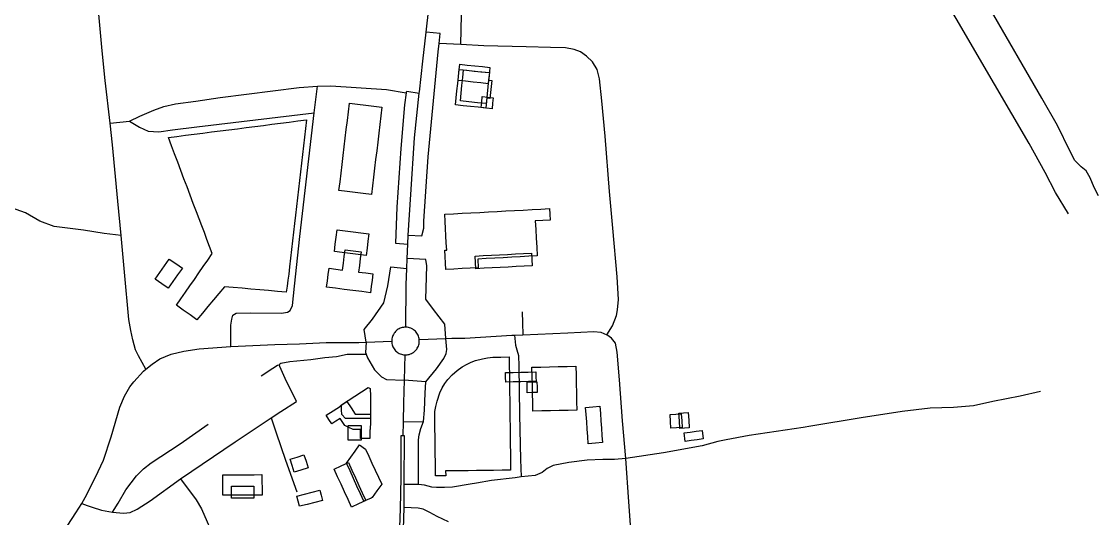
# Model space of a CAD drawing. Header units: metres. Extents: x 2558945 to 2560556, y 1136865 to 1138270.
# Drawn here: x 2559950 to 2560556, y 1137337 to 1137617 of the extents above; entities that cross this region are included whole.
import ezdxf

# ---------------------------------------------------------------- set-up
doc = ezdxf.new("R2010")
doc.units = ezdxf.units.M
doc.layers.add('Buildings', color=7, linetype='Continuous')
doc.layers.add('Roads', color=7, linetype='Continuous')

msp = doc.modelspace()

# ---------------------------------------------------------------- linework, layer by layer
at = {"layer": 'Buildings'}
for points in [[(2560213.26, 1137588.088), (2560212.846, 1137584.09), (2560212.432, 1137580.092), (2560212.018, 1137576.095), (2560211.604, 1137572.097), (2560211.19, 1137568.099), (2560206.939, 1137568.54), (2560202.688, 1137568.98), (2560198.437, 1137569.421), (2560194.186, 1137569.861), (2560194.6, 1137573.859), (2560195.014, 1137577.857), (2560195.429, 1137581.854), (2560195.843, 1137585.852), (2560196.257, 1137589.85), (2560200.508, 1137589.41), (2560204.759, 1137588.969), (2560209.009, 1137588.529), (2560213.26, 1137588.088)], [(2560213.563, 1137591.01), (2560213.089, 1137586.428), (2560212.614, 1137581.846), (2560208.363, 1137582.286), (2560204.112, 1137582.727), (2560199.861, 1137583.167), (2560195.61, 1137583.607), (2560196.085, 1137588.189), (2560196.56, 1137592.771), (2560200.811, 1137592.331), (2560205.061, 1137591.891), (2560209.312, 1137591.45), (2560213.563, 1137591.01)], [(2560214.629, 1137583.622), (2560214.28, 1137580.251), (2560213.93, 1137576.881), (2560213.581, 1137573.51), (2560211.77, 1137573.697), (2560211.45, 1137570.613), (2560206.607, 1137571.115), (2560201.763, 1137571.616), (2560196.92, 1137572.118), (2560197.373, 1137576.487), (2560197.825, 1137580.855), (2560198.278, 1137585.224), (2560198.73, 1137589.593), (2560203.573, 1137589.091), (2560208.417, 1137588.59), (2560213.26, 1137588.088), (2560212.817, 1137583.81), (2560214.629, 1137583.622)], [(2560152.811, 1137568.691), (2560152.219, 1137563.774), (2560151.627, 1137558.856), (2560151.035, 1137553.939), (2560150.443, 1137549.022), (2560149.851, 1137544.105), (2560149.259, 1137539.187), (2560148.667, 1137534.27), (2560148.075, 1137529.353), (2560147.483, 1137524.435), (2560146.891, 1137519.518), (2560142.321, 1137520.068), (2560137.751, 1137520.618), (2560133.18, 1137521.168), (2560128.61, 1137521.718), (2560129.202, 1137526.636), (2560129.794, 1137531.553), (2560130.386, 1137536.471), (2560130.978, 1137541.388), (2560131.57, 1137546.306), (2560132.162, 1137551.223), (2560132.754, 1137556.14), (2560133.346, 1137561.058), (2560133.938, 1137565.976), (2560134.53, 1137570.893), (2560139.1, 1137570.343), (2560143.671, 1137569.792), (2560148.241, 1137569.241), (2560152.811, 1137568.691)], [(2560215.393, 1137573.91), (2560215.072, 1137570.82), (2560214.752, 1137567.73), (2560211.688, 1137568.048), (2560208.623, 1137568.365), (2560208.943, 1137571.455), (2560209.263, 1137574.545), (2560212.328, 1137574.228), (2560215.393, 1137573.91)], [(2560100.309, 1137474.724), (2560099.863, 1137471.352), (2560099.417, 1137467.981), (2560098.971, 1137464.609), (2560093.994, 1137465.041), (2560089.016, 1137465.474), (2560084.039, 1137465.906), (2560079.062, 1137466.339), (2560074.085, 1137466.771), (2560069.107, 1137467.204), (2560064.13, 1137467.636), (2560061.037, 1137463.929), (2560057.944, 1137460.222), (2560054.852, 1137456.515), (2560051.759, 1137452.808), (2560048.666, 1137449.101), (2560044.835, 1137451.835), (2560041.005, 1137454.569), (2560037.174, 1137457.303), (2560039.689, 1137460.93), (2560042.204, 1137464.556), (2560044.719, 1137468.183), (2560047.234, 1137471.809), (2560049.748, 1137475.436), (2560052.263, 1137479.062), (2560054.778, 1137482.689), (2560057.293, 1137486.315), (2560055.81, 1137490.234), (2560054.327, 1137494.153), (2560052.845, 1137498.072), (2560051.362, 1137501.992), (2560049.879, 1137505.911), (2560048.396, 1137509.83), (2560046.64, 1137514.47), (2560044.885, 1137519.111), (2560043.129, 1137523.751), (2560041.374, 1137528.392), (2560039.618, 1137533.032), (2560037.863, 1137537.673), (2560036.107, 1137542.313), (2560034.352, 1137546.954), (2560032.596, 1137551.594), (2560037.456, 1137552.212), (2560042.316, 1137552.831), (2560047.176, 1137553.449), (2560052.037, 1137554.067), (2560056.897, 1137554.685), (2560061.757, 1137555.304), (2560066.617, 1137555.922), (2560071.477, 1137556.54), (2560076.337, 1137557.158), (2560081.197, 1137557.777), (2560086.057, 1137558.395), (2560090.918, 1137559.013), (2560095.778, 1137559.631), (2560100.638, 1137560.25), (2560105.498, 1137560.868), (2560110.358, 1137561.486), (2560109.795, 1137556.622), (2560109.231, 1137551.759), (2560108.668, 1137546.895), (2560108.105, 1137542.031), (2560107.541, 1137537.167), (2560106.978, 1137532.304), (2560106.415, 1137527.44), (2560105.851, 1137522.576), (2560105.288, 1137517.713), (2560104.724, 1137512.849), (2560104.161, 1137507.985), (2560103.598, 1137503.122), (2560103.034, 1137498.258), (2560102.471, 1137493.394), (2560101.908, 1137488.53), (2560101.344, 1137483.667), (2560100.781, 1137478.803), (2560100.846, 1137478.791), (2560100.309, 1137474.724)], [(2560206.975, 1137478.333), (2560202.415, 1137478.089), (2560197.854, 1137477.844), (2560193.294, 1137477.6), (2560188.733, 1137477.356), (2560188.539, 1137480.974), (2560188.345, 1137484.593), (2560188.151, 1137488.211), (2560189.245, 1137488.305), (2560189.03, 1137492.331), (2560188.815, 1137496.357), (2560188.599, 1137500.384), (2560188.384, 1137504.41), (2560188.169, 1137508.436), (2560193.077, 1137508.699), (2560197.986, 1137508.961), (2560202.894, 1137509.224), (2560207.802, 1137509.486), (2560212.711, 1137509.749), (2560217.619, 1137510.011), (2560222.527, 1137510.274), (2560227.436, 1137510.536), (2560232.344, 1137510.799), (2560237.252, 1137511.061), (2560242.161, 1137511.324), (2560247.069, 1137511.586), (2560247.24, 1137508.381), (2560247.411, 1137505.175), (2560243.261, 1137504.953), (2560239.111, 1137504.73), (2560239.375, 1137499.803), (2560239.639, 1137494.876), (2560239.902, 1137489.948), (2560240.166, 1137485.021), (2560235.387, 1137484.766), (2560230.608, 1137484.51), (2560225.829, 1137484.255), (2560221.051, 1137483.999), (2560216.272, 1137483.744), (2560211.493, 1137483.488), (2560206.714, 1137483.233), (2560206.975, 1137478.333)], [(2560145.436, 1137497.429), (2560144.92, 1137493.346), (2560144.404, 1137489.263), (2560143.888, 1137485.18), (2560139.425, 1137485.745), (2560134.962, 1137486.309), (2560130.499, 1137486.874), (2560126.036, 1137487.438), (2560126.552, 1137491.521), (2560127.069, 1137495.603), (2560127.585, 1137499.686), (2560132.048, 1137499.122), (2560136.511, 1137498.558), (2560140.973, 1137497.993), (2560145.436, 1137497.429)], [(2560141.068, 1137487.225), (2560140.59, 1137483.452), (2560140.113, 1137479.679), (2560139.635, 1137475.906), (2560143.665, 1137475.396), (2560147.694, 1137474.886), (2560147.249, 1137471.364), (2560146.803, 1137467.841), (2560146.358, 1137464.319), (2560141.423, 1137464.943), (2560136.488, 1137465.567), (2560131.553, 1137466.192), (2560126.618, 1137466.816), (2560121.683, 1137467.44), (2560122.129, 1137470.963), (2560122.574, 1137474.485), (2560123.02, 1137478.008), (2560126.809, 1137477.529), (2560130.598, 1137477.049), (2560131.075, 1137480.822), (2560131.552, 1137484.595), (2560132.029, 1137488.368), (2560136.549, 1137487.797), (2560141.068, 1137487.225)], [(2560237.414, 1137479.477), (2560232.884, 1137479.235), (2560228.354, 1137478.993), (2560223.824, 1137478.751), (2560219.293, 1137478.508), (2560214.763, 1137478.266), (2560210.233, 1137478.024), (2560205.703, 1137477.782), (2560205.513, 1137481.343), (2560205.322, 1137484.903), (2560209.852, 1137485.145), (2560214.382, 1137485.387), (2560218.912, 1137485.629), (2560223.443, 1137485.871), (2560227.973, 1137486.113), (2560232.503, 1137486.355), (2560237.033, 1137486.597), (2560237.224, 1137483.037), (2560237.414, 1137479.477)], [(2560025.185, 1137471.933), (2560027.838, 1137475.699), (2560030.492, 1137479.464), (2560033.145, 1137483.23), (2560036.806, 1137480.651), (2560040.466, 1137478.071), (2560037.812, 1137474.305), (2560035.159, 1137470.54), (2560032.505, 1137466.774), (2560028.845, 1137469.354), (2560025.185, 1137471.933)], [(2560188.674, 1137361.369), (2560185.834, 1137361.332), (2560182.994, 1137361.295), (2560182.955, 1137364.231), (2560182.893, 1137368.983), (2560182.831, 1137373.735), (2560182.769, 1137378.487), (2560182.707, 1137383.24), (2560182.645, 1137387.992), (2560182.583, 1137392.744), (2560182.521, 1137397.496), (2560183.153, 1137400.401), (2560183.785, 1137403.305), (2560185.375, 1137407.975), (2560186.74, 1137410.818), (2560188.181, 1137413.273), (2560189.924, 1137415.501), (2560192.356, 1137418.181), (2560195.119, 1137420.463), (2560198.006, 1137422.618), (2560200.7, 1137424.196), (2560203.082, 1137425.187), (2560205.463, 1137426.178), (2560209.34, 1137427.131), (2560212.236, 1137427.589), (2560215.131, 1137428.046), (2560219.75, 1137428.106), (2560224.369, 1137428.166), (2560224.433, 1137423.254), (2560224.497, 1137418.343), (2560224.561, 1137413.431), (2560224.626, 1137408.519), (2560224.69, 1137403.608), (2560224.754, 1137398.696), (2560224.818, 1137393.784), (2560224.882, 1137388.873), (2560224.947, 1137383.961), (2560225.011, 1137379.049), (2560225.075, 1137374.138), (2560225.139, 1137369.226), (2560225.2, 1137364.536), (2560220.425, 1137364.474), (2560215.65, 1137364.411), (2560210.875, 1137364.349), (2560206.1, 1137364.287), (2560201.325, 1137364.225), (2560196.55, 1137364.162), (2560191.775, 1137364.1), (2560188.64, 1137364.059), (2560188.674, 1137361.369)], [(2560222.309, 1137419.39), (2560226.588, 1137419.48), (2560230.867, 1137419.57), (2560235.146, 1137419.66), (2560239.425, 1137419.75), (2560239.482, 1137417.081), (2560239.538, 1137414.411), (2560235.259, 1137414.321), (2560230.98, 1137414.231), (2560226.7, 1137414.141), (2560222.421, 1137414.051), (2560222.365, 1137416.721), (2560222.309, 1137419.39)], [(2560262.456, 1137398.215), (2560257.513, 1137398.111), (2560252.571, 1137398.007), (2560247.628, 1137397.903), (2560242.686, 1137397.799), (2560237.743, 1137397.695), (2560237.639, 1137402.635), (2560237.535, 1137407.575), (2560237.432, 1137412.516), (2560237.328, 1137417.456), (2560237.224, 1137422.396), (2560242.166, 1137422.5), (2560247.109, 1137422.604), (2560252.051, 1137422.708), (2560256.994, 1137422.812), (2560261.936, 1137422.916), (2560262.04, 1137417.976), (2560262.144, 1137413.036), (2560262.248, 1137408.095), (2560262.352, 1137403.155), (2560262.456, 1137398.215)], [(2560234.471, 1137414.125), (2560237.238, 1137414.183), (2560240.005, 1137414.241), (2560240.069, 1137411.215), (2560240.133, 1137408.188), (2560237.366, 1137408.13), (2560234.599, 1137408.071), (2560234.535, 1137411.098), (2560234.471, 1137414.125)], [(2560146.414, 1137393.613), (2560141.713, 1137393.569), (2560137.011, 1137393.524), (2560132.31, 1137393.48), (2560130.154, 1137395.743), (2560130.127, 1137398.493), (2560130.101, 1137401.243), (2560133.819, 1137403.701), (2560137.537, 1137406.159), (2560141.255, 1137408.616), (2560144.973, 1137411.074), (2560146.256, 1137410.364), (2560146.296, 1137406.176), (2560146.335, 1137401.989), (2560146.375, 1137397.801), (2560146.414, 1137393.613)], [(2560132.956, 1137403.059), (2560135.385, 1137399.495), (2560137.813, 1137395.931), (2560142.117, 1137395.971), (2560146.421, 1137396.011), (2560146.278, 1137391.736), (2560146.135, 1137387.461), (2560145.915, 1137387.46), (2560145.939, 1137384.885), (2560145.963, 1137382.309), (2560143.37, 1137382.285), (2560140.776, 1137382.26), (2560140.752, 1137384.848), (2560140.728, 1137387.436), (2560136.605, 1137387.416), (2560134.252, 1137388.505), (2560131.9, 1137389.593), (2560129.245, 1137393.546), (2560126.882, 1137392.055), (2560124.519, 1137390.564), (2560122.979, 1137393.004), (2560121.439, 1137395.444), (2560125.421, 1137397.957), (2560129.403, 1137400.469), (2560129.239, 1137400.713), (2560132.956, 1137403.059)], [(2560276.931, 1137380.006), (2560272.93, 1137379.706), (2560268.929, 1137379.406), (2560268.623, 1137383.485), (2560268.317, 1137387.565), (2560268.011, 1137391.644), (2560267.705, 1137395.724), (2560267.399, 1137399.803), (2560271.401, 1137400.103), (2560275.403, 1137400.403), (2560275.709, 1137396.324), (2560276.014, 1137392.244), (2560276.32, 1137388.165), (2560276.625, 1137384.085), (2560276.931, 1137380.006)], [(2560321.759, 1137388.46), (2560318.61, 1137388.248), (2560315.46, 1137388.035), (2560315.2, 1137391.882), (2560314.94, 1137395.729), (2560318.09, 1137395.942), (2560321.239, 1137396.155), (2560321.499, 1137392.308), (2560321.759, 1137388.46)], [(2560319.918, 1137396.566), (2560322.521, 1137396.743), (2560325.124, 1137396.919), (2560325.419, 1137392.572), (2560325.713, 1137388.226), (2560323.109, 1137388.05), (2560320.505, 1137387.875), (2560320.212, 1137392.221), (2560319.918, 1137396.566)], [(2560133.721, 1137381.336), (2560133.743, 1137385.475), (2560133.765, 1137389.614), (2560137.354, 1137389.595), (2560141.109, 1137389.575), (2560141.087, 1137385.436), (2560141.064, 1137381.297), (2560137.393, 1137381.317), (2560133.721, 1137381.336)], [(2560322.796, 1137385.469), (2560326.202, 1137385.924), (2560329.609, 1137386.379), (2560333.015, 1137386.834), (2560333.655, 1137382.036), (2560330.249, 1137381.581), (2560326.844, 1137381.126), (2560323.438, 1137380.671), (2560322.796, 1137385.469)], [(2560146.72, 1137348.848), (2560142.67, 1137346.993), (2560140.711, 1137351.269), (2560138.752, 1137355.546), (2560136.792, 1137359.822), (2560134.833, 1137364.099), (2560132.874, 1137368.375), (2560135.294, 1137371.82), (2560137.715, 1137375.265), (2560140.135, 1137378.71), (2560143.554, 1137376.25), (2560145.371, 1137372.313), (2560147.189, 1137368.376), (2560149.006, 1137364.439), (2560150.824, 1137360.502), (2560152.641, 1137356.565), (2560149.978, 1137352.843), (2560147.315, 1137349.12), (2560146.72, 1137348.848)], [(2560107.058, 1137364.571), (2560103.48, 1137363.435), (2560102.329, 1137367.056), (2560101.178, 1137370.676), (2560105.052, 1137371.91), (2560108.926, 1137373.143), (2560110.078, 1137369.522), (2560111.23, 1137365.9), (2560107.058, 1137364.571)], [(2560143.699, 1137347.464), (2560139.682, 1137345.624), (2560135.665, 1137343.784), (2560133.715, 1137348.041), (2560131.765, 1137352.298), (2560129.814, 1137356.555), (2560127.864, 1137360.812), (2560125.914, 1137365.069), (2560129.931, 1137366.909), (2560133.948, 1137368.749), (2560135.898, 1137364.492), (2560137.848, 1137360.235), (2560139.799, 1137355.978), (2560141.749, 1137351.721), (2560143.699, 1137347.464)], [(2560085.329, 1137350.538), (2560080.928, 1137350.517), (2560076.527, 1137350.496), (2560072.126, 1137350.476), (2560067.725, 1137350.455), (2560063.324, 1137350.434), (2560063.306, 1137354.251), (2560063.288, 1137358.069), (2560063.27, 1137361.886), (2560067.671, 1137361.907), (2560072.072, 1137361.928), (2560076.473, 1137361.948), (2560080.874, 1137361.969), (2560085.275, 1137361.99), (2560085.293, 1137358.173), (2560085.311, 1137354.355), (2560085.329, 1137350.538)], [(2560080.709, 1137348.824), (2560076.507, 1137348.804), (2560072.306, 1137348.785), (2560068.104, 1137348.765), (2560068.089, 1137352.13), (2560068.073, 1137355.494), (2560072.274, 1137355.514), (2560076.475, 1137355.534), (2560080.676, 1137355.554), (2560080.693, 1137352.189), (2560080.709, 1137348.824)], [(2560119.268, 1137347.489), (2560114.959, 1137346.384), (2560110.649, 1137345.279), (2560106.34, 1137344.174), (2560105.605, 1137347.044), (2560104.869, 1137349.913), (2560109.178, 1137351.018), (2560113.486, 1137352.124), (2560117.795, 1137353.229), (2560118.532, 1137350.359), (2560119.268, 1137347.489)]]:
    msp.add_lwpolyline(points, close=True, dxfattribs=at)
at = {"layer": 'Roads'}
for points in [[(2559995.418, 1137600.3), (2559988.245, 1137678.78), (2559984.306, 1137711.833), (2559978.835, 1137759.957)], [(2560556.019, 1137518.768), (2560553.597, 1137523.502), (2560551.37, 1137528.859), (2560549.147, 1137532.781), (2560546.374, 1137535.173), (2560542.809, 1137538.713), (2560539.949, 1137544.167), (2560532.956, 1137558.325), (2560524.208, 1137573.774), (2560495.093, 1137623.941), (2560470.009, 1137667.091), (2560447.015, 1137706.658), (2560443.134, 1137713.078), (2560438.804, 1137722.335), (2560435.22, 1137731.591), (2560432.918, 1137738.669)], [(2560539.099, 1137508.652), (2560531.806, 1137520.651), (2560525.995, 1137531.885), (2560516.969, 1137548.226), (2560497.45, 1137581.621), (2560475.913, 1137618.438), (2560463.98, 1137638.52), (2560458.921, 1137646.907), (2560449.635, 1137662.027), (2560447.277, 1137665.684), (2560443.62, 1137671.015), (2560440.169, 1137674.91), (2560433.663, 1137681.301)], [(2560197.201, 1137603.958), (2560197.624, 1137620.574), (2560199.529, 1137641.952), (2560201.329, 1137657.087)], [(2560177.659, 1137610.785), (2560179.252, 1137624.134)], [(2560173.797, 1137576.414), (2560173.877, 1137577.166), (2560175.714, 1137594.435), (2560177.659, 1137610.785)], [(2560185.617, 1137610.125), (2560177.659, 1137610.785)], [(2560185.026, 1137604.513), (2560185.617, 1137610.125)], [(2559999.884, 1137559.563), (2559997.126, 1137583.717), (2559995.418, 1137600.3)], [(2560175.276, 1137496.212), (2560176.3, 1137500.65), (2560176.422, 1137504.453), (2560178.716, 1137540.668), (2560184.449, 1137599.737), (2560185.026, 1137604.513)], [(2560197.201, 1137603.958), (2560185.026, 1137604.513)], [(2560279.434, 1137440.657), (2560282.609, 1137445.631), (2560284.725, 1137451.558), (2560285.36, 1137454.733), (2560285.89, 1137460.554), (2560285.149, 1137473.254), (2560282.715, 1137500.665), (2560280.915, 1137521.196), (2560278.375, 1137552.311), (2560276.576, 1137572.102), (2560275.306, 1137584.485), (2560273.825, 1137589.776), (2560271.285, 1137594.116), (2560267.898, 1137597.396), (2560264.511, 1137599.725), (2560261.019, 1137601.101), (2560256.045, 1137602.053), (2560247.684, 1137602.265), (2560234.031, 1137602.476), (2560210.113, 1137603.111), (2560197.201, 1137603.958)], [(2560010.821, 1137560.673), (2560016.585, 1137563.556), (2560024.346, 1137566.882), (2560030.111, 1137569.099), (2560036.541, 1137570.429), (2560048.001, 1137571.995), (2560061.719, 1137574.073), (2560106.235, 1137579.681), (2560116.444, 1137580.349)], [(2560114.697, 1137565.505), (2560116.444, 1137580.349)], [(2560116.444, 1137580.349), (2560123.96, 1137580.548), (2560155.429, 1137578.503), (2560166.506, 1137576.74)], [(2560166.506, 1137576.74), (2560165.413, 1137570.019), (2560163.384, 1137545.303), (2560161.098, 1137512.404), (2560160.453, 1137492.184)], [(2560166.506, 1137576.74), (2560166.728, 1137577.606)], [(2560166.728, 1137577.606), (2560173.797, 1137576.414)], [(2560167.606, 1137496.65), (2560169.098, 1137519.548), (2560171.134, 1137551.299), (2560173.797, 1137576.414)], [(2560010.821, 1137560.673), (2560016.364, 1137557.348), (2560021.242, 1137555.13), (2560027.228, 1137554.687), (2560034.989, 1137555.795), (2560048.677, 1137557.616), (2560114.697, 1137565.505)], [(2560067.771, 1137434.03), (2560067.83, 1137446.1), (2560068.273, 1137449.499), (2560068.865, 1137451.717), (2560070.786, 1137452.751), (2560078.768, 1137452.899), (2560096.21, 1137452.751), (2560099.61, 1137453.343), (2560101.236, 1137454.377), (2560102.418, 1137457.038), (2560103.601, 1137467.976), (2560106.503, 1137495.885), (2560114.697, 1137565.505)], [(2559999.884, 1137559.563), (2560010.821, 1137560.673)], [(2560006.008, 1137496.393), (2560004.122, 1137515.71), (2560001.165, 1137547.54), (2559999.884, 1137559.563)], [(2560006.008, 1137496.393), (2559996.416, 1137497.537), (2559984.837, 1137499.535), (2559968.372, 1137501.484), (2559960.361, 1137504.501), (2559952.112, 1137509.202), (2559932.451, 1137516.06), (2559911.871, 1137521.802), (2559888.131, 1137525.401), (2559865.625, 1137527.79), (2559851.727, 1137529.723), (2559842.55, 1137531.785)], [(2560019.983, 1137421.359), (2560015.765, 1137428.79), (2560014.188, 1137432.239), (2560012.611, 1137437.856), (2560011.429, 1137443.079), (2560010.443, 1137449.287), (2560007.979, 1137475.895), (2560006.008, 1137496.393)], [(2560167.311, 1137491.682), (2560167.606, 1137496.65)], [(2560167.606, 1137496.65), (2560175.276, 1137496.212)], [(2560160.453, 1137492.184), (2560167.311, 1137491.682)], [(2560166.973, 1137483.607), (2560167.311, 1137491.682)], [(2560143.914, 1137436.42), (2560142.706, 1137443.656), (2560147.574, 1137449.487), (2560153.824, 1137458.657), (2560156.103, 1137468.089), (2560157.262, 1137475.351), (2560157.775, 1137478.857)], [(2560157.775, 1137478.857), (2560166.733, 1137477.855)], [(2560166.733, 1137477.855), (2560166.973, 1137483.607)], [(2560177.522, 1137482.985), (2560166.973, 1137483.607)], [(2560188.702, 1137438.518), (2560188.241, 1137446.545), (2560181.774, 1137454.922), (2560177.512, 1137460.654), (2560177.67, 1137466.842), (2560178.123, 1137479.443), (2560177.522, 1137482.985)], [(2560166.217, 1137444.901), (2560166.354, 1137468.799), (2560166.733, 1137477.855)], [(2560231.729, 1137453.628), (2560231.941, 1137447.438), (2560232.171, 1137440.699)], [(2560166.217, 1137444.901), (2560165.532, 1137444.885), (2560164.936, 1137444.821), (2560164.249, 1137444.689), (2560163.671, 1137444.527), (2560163.062, 1137444.302), (2560162.473, 1137444.027), (2560161.909, 1137443.703), (2560161.375, 1137443.334), (2560160.873, 1137442.921), (2560160.373, 1137442.432), (2560159.98, 1137441.978), (2560159.596, 1137441.454), (2560159.233, 1137440.856), (2560158.966, 1137440.319), (2560158.724, 1137439.715), (2560158.533, 1137439.094), (2560158.387, 1137438.41), (2560158.31, 1137437.815), (2560158.281, 1137436.979)], [(2560173.797, 1137437.939), (2560173.696, 1137438.612), (2560173.558, 1137439.196), (2560173.342, 1137439.861), (2560173.088, 1137440.459), (2560172.785, 1137441.034), (2560172.463, 1137441.541), (2560172.072, 1137442.06), (2560171.604, 1137442.58), (2560171.168, 1137442.991), (2560170.62, 1137443.426), (2560170.12, 1137443.759), (2560169.508, 1137444.097), (2560168.96, 1137444.342), (2560168.3, 1137444.573), (2560167.719, 1137444.724), (2560167.029, 1137444.842), (2560166.217, 1137444.901)], [(2560232.171, 1137440.699), (2560257.315, 1137441.715), (2560272.025, 1137442.456), (2560276.047, 1137442.033), (2560279.434, 1137440.657)], [(2560067.771, 1137434.03), (2560092.536, 1137435.141), (2560106.347, 1137435.617), (2560121.327, 1137436.243)], [(2560121.327, 1137436.243), (2560139.816, 1137436.26), (2560143.914, 1137436.42)], [(2560143.914, 1137436.42), (2560143.511, 1137430.62), (2560143.846, 1137429.748)], [(2560143.914, 1137436.42), (2560158.281, 1137436.979)], [(2560158.281, 1137436.979), (2560158.316, 1137436.367), (2560158.415, 1137435.675), (2560158.563, 1137435.042), (2560158.762, 1137434.423), (2560158.992, 1137433.869), (2560159.313, 1137433.247), (2560159.632, 1137432.739), (2560160.02, 1137432.218), (2560160.485, 1137431.695), (2560160.92, 1137431.282), (2560161.425, 1137430.873), (2560161.992, 1137430.49), (2560162.515, 1137430.197), (2560163.105, 1137429.925), (2560163.716, 1137429.704), (2560164.343, 1137429.534), (2560164.982, 1137429.417), (2560165.597, 1137429.356)], [(2560165.597, 1137429.356), (2560166.279, 1137429.345), (2560166.927, 1137429.391), (2560167.52, 1137429.481), (2560168.153, 1137429.629), (2560168.818, 1137429.848), (2560169.415, 1137430.103), (2560169.989, 1137430.408), (2560170.536, 1137430.759), (2560171.051, 1137431.155), (2560171.532, 1137431.592), (2560171.942, 1137432.03), (2560172.346, 1137432.539), (2560172.707, 1137433.079), (2560173.043, 1137433.693), (2560173.305, 1137434.288), (2560173.516, 1137434.902), (2560173.675, 1137435.532), (2560173.781, 1137436.173), (2560173.834, 1137436.821), (2560173.797, 1137437.939)], [(2560173.797, 1137437.939), (2560188.702, 1137438.518)], [(2560177.555, 1137414.173), (2560183.423, 1137421.433), (2560187.715, 1137427.342), (2560188.96, 1137430.147), (2560189.357, 1137432.396), (2560188.702, 1137438.518)], [(2560188.702, 1137438.518), (2560192.163, 1137438.652), (2560199.533, 1137438.821), (2560225.882, 1137440.445), (2560227.366, 1137440.505)], [(2560227.366, 1137440.505), (2560232.171, 1137440.699)], [(2560227.366, 1137440.505), (2560227.92, 1137434.711), (2560228.78, 1137432.264), (2560229.573, 1137429.023), (2560229.772, 1137422.937), (2560230.169, 1137395.884), (2560230.698, 1137370.417), (2560231.09, 1137360.667)], [(2560290.03, 1137371.065), (2560288.218, 1137392.185), (2560286.419, 1137415.257), (2560285.255, 1137430.92), (2560284.196, 1137435.894), (2560281.974, 1137438.752), (2560279.434, 1137440.657)], [(2560019.983, 1137421.359), (2560023.396, 1137424.168), (2560027.761, 1137427.079), (2560034.165, 1137429.698), (2560041.295, 1137431.444), (2560049.991, 1137432.76), (2560067.771, 1137434.03)], [(2560095.116, 1137423.783), (2560095.403, 1137424.315), (2560095.906, 1137424.768), (2560100.957, 1137425.667), (2560112.762, 1137426.799), (2560120.685, 1137427.769), (2560127.154, 1137428.416), (2560133.137, 1137429.709), (2560138.311, 1137429.709), (2560143.846, 1137429.748)], [(2560143.846, 1137429.748), (2560144.614, 1137427.745), (2560148.675, 1137420.908), (2560152.627, 1137416.941), (2560155.35, 1137415.492), (2560165.225, 1137415.092)], [(2560084.752, 1137417.572), (2560091.363, 1137421.808), (2560094.022, 1137423.514), (2560095.116, 1137423.783)], [(2560104.731, 1137403.185), (2560098.351, 1137416.079), (2560095.258, 1137422.724), (2560095.116, 1137423.783)], [(2560165.597, 1137429.356), (2560165.225, 1137415.092)], [(2559983.917, 1137345.838), (2559985.851, 1137349.079), (2559991.528, 1137360.575), (2559996.184, 1137370.18), (2560000.404, 1137383.276), (2560005.351, 1137399.866), (2560007.971, 1137406.124), (2560010.974, 1137411.441), (2560013.14, 1137414.219), (2560018.618, 1137420.236), (2560019.983, 1137421.359)], [(2560165.225, 1137415.092), (2560164.895, 1137402.403), (2560164.733, 1137391.657)], [(2560177.555, 1137414.173), (2560165.225, 1137415.092)], [(2560176.167, 1137391.946), (2560176.721, 1137398.296), (2560177.032, 1137407.896), (2560177.555, 1137414.173)], [(2560523.446, 1137408.814), (2560511.977, 1137406.148), (2560496.658, 1137403.132), (2560485.682, 1137400.609), (2560474.517, 1137399.778), (2560461.295, 1137399.407), (2560445.539, 1137397.464), (2560422.465, 1137394.01), (2560394.19, 1137389.164), (2560389.895, 1137388.536), (2560359.459, 1137384.091)], [(2560090.533, 1137393.924), (2560095.848, 1137397.424), (2560104.731, 1137403.185)], [(2560039.454, 1137359.724), (2560070.189, 1137380.528), (2560090.533, 1137393.924)], [(2560090.533, 1137393.924), (2560093.357, 1137385.563), (2560098.531, 1137370.201), (2560104.838, 1137352.251)], [(2560001.141, 1137340.916), (2560004.316, 1137345.996), (2560008.652, 1137353.398), (2560014.643, 1137361.283), (2560018.574, 1137365.337), (2560022.941, 1137368.697), (2560039.177, 1137379.368), (2560054.957, 1137390.446)], [(2560164.733, 1137391.657), (2560164.531, 1137383.745)], [(2560164.733, 1137391.657), (2560176.167, 1137391.946)], [(2560173.346, 1137356.445), (2560173.412, 1137366.067), (2560173.412, 1137381.624), (2560173.809, 1137384.402), (2560174.761, 1137387.974), (2560176.167, 1137391.946)], [(2560163.464, 1137383.733), (2560163.392, 1137360.341), (2560163.035, 1137342.853), (2560162.034, 1137316.861), (2560160.646, 1137285.85), (2560159.821, 1137270.412)], [(2560164.531, 1137383.745), (2560163.464, 1137383.733)], [(2560165.492, 1137383.74), (2560164.531, 1137383.745)], [(2560165.393, 1137356.429), (2560165.492, 1137383.74)], [(2560359.459, 1137384.091), (2560346.5, 1137381.5), (2560341.898, 1137380.579), (2560332.921, 1137378.238), (2560311.323, 1137374.218), (2560290.03, 1137371.065)], [(2560283.623, 1137370.562), (2560277.157, 1137370.562), (2560268.339, 1137370.121), (2560258.051, 1137368.798), (2560249.086, 1137367.182), (2560245.705, 1137365.418), (2560242.913, 1137363.214), (2560238.945, 1137361.597), (2560231.09, 1137360.667)], [(2560290.03, 1137371.065), (2560283.623, 1137370.562)], [(2560306.431, 1137166.824), (2560304.794, 1137181.874), (2560303.008, 1137198.662), (2560300.508, 1137232.952), (2560296.698, 1137278.315), (2560294.198, 1137312.843), (2560291.816, 1137346.776), (2560290.03, 1137371.065)], [(2560001.141, 1137340.916), (2560007.412, 1137340.281), (2560011.142, 1137340.678), (2560015.111, 1137342.504), (2560022.307, 1137347.313), (2560039.454, 1137359.724)], [(2560039.454, 1137359.724), (2560048.21, 1137347.858), (2560051.314, 1137342.717), (2560066.622, 1137307.55)], [(2560231.09, 1137360.667), (2560227.775, 1137360.274), (2560214.436, 1137358.604), (2560206.029, 1137357.13), (2560202.459, 1137356.571), (2560192.454, 1137354.877), (2560188.044, 1137354.681), (2560183.537, 1137354.681), (2560180.891, 1137354.975), (2560178.736, 1137355.465), (2560176.776, 1137356.151), (2560173.346, 1137356.445)], [(2560165.22, 1137343.563), (2560165.393, 1137356.429)], [(2560173.346, 1137356.445), (2560165.393, 1137356.429)], [(2559956.297, 1137308.886), (2559960.095, 1137312.844), (2559968.68, 1137323.176), (2559976.101, 1137333.654), (2559980.613, 1137340.494), (2559983.917, 1137345.838)], [(2559983.917, 1137345.838), (2559986.933, 1137344.647), (2559989.711, 1137343.694), (2559994.95, 1137342.107), (2560001.141, 1137340.916)], [(2560162.533, 1137262.166), (2560162.586, 1137269.716), (2560163.698, 1137294.995), (2560164.641, 1137319.307), (2560165.22, 1137343.563)], [(2560190.298, 1137335.378), (2560183.831, 1137338.513), (2560179.715, 1137340.669), (2560175.992, 1137342.629), (2560173.253, 1137343.127), (2560165.22, 1137343.563)]]:
    msp.add_lwpolyline(points, dxfattribs=at)

doc.saveas('drawing.dxf')
